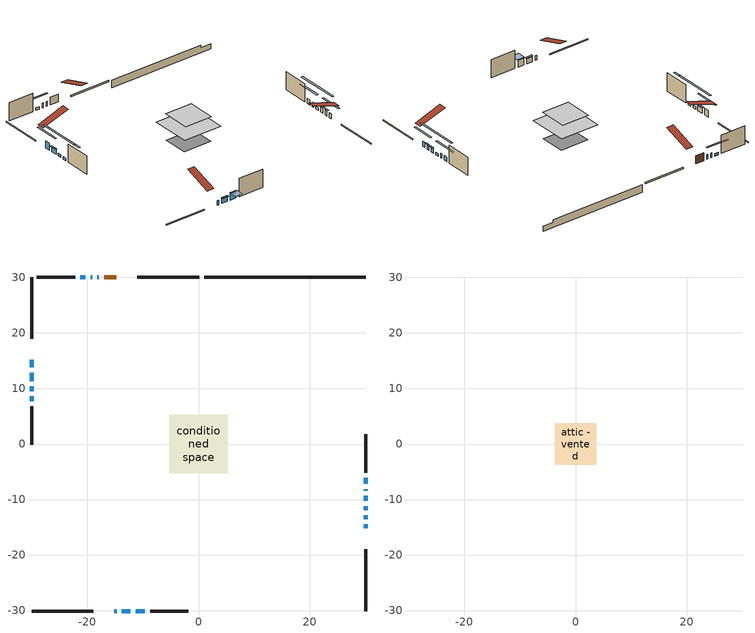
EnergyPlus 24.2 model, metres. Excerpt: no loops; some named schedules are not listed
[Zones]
conditioned space
 floor adiabatic (AdiabaticFloorConstruction): -5.31,-5.31 -5.31,5.31 5.31,5.31 5.31,-5.31 z3.66
 floor foundation (Slab1 construction): -3.87,-3.4 -3.87,3.4 3.87,3.4 3.87,-3.4 z-0.76
 wall outside (RimJoist1 construction): 0.09,30.08 -10.99,30.08 / -30.08,-30.08 -18.99,-30.08 / -30.08,30.08 -30.08,18.99 / 30.08,-30.08 30.08,-18.99 z1.22:1.52
 wall outside (AdiabaticWallConstruction 1): -14.78,30.08 -17,30.08 z1.22:3.25
 wall outside (AdiabaticWallConstruction): -15.21,-30.08 -14.71,-30.08 / 30.08,-8.42 30.08,-8.12 / -17.93,30.08 -18.23,30.08 / -19.16,30.08 -19.44,30.08 z1.22:2.44; -30.08,15.21 -30.08,13.79 z1.22:3.03; 30.08,-15.21 30.08,-14.5 / 30.08,-13.57 30.08,-12.86 / 30.08,-11.93 30.08,-11.17 / -13.79,-30.08 -12.26,-30.08 / -30.08,12.86 -30.08,11.34 z1.22:2.57; 30.08,-10.24 30.08,-9.35 / -30.08,10.41 -30.08,9.52 / -30.08,8.59 -30.08,7.7 z1.22:1.91; 30.08,-7.19 30.08,-6.1 z1.22:2.52; -20.37,30.08 -21.31,30.08 z1.22:1.88; -11.33,-30.08 -9.66,-30.08 z1.22:3.05
 wall outside (Wall1 construction): -22.24,30.08 -29.15,30.08 / -8.73,-30.08 -1.82,-30.08 / -30.08,6.77 -30.08,-0.15 / 30.08,-5.17 30.08,1.75 z1.22:6.1
 wall foundation (FoundationWall1 construction): 1.02,30.08,-0.76 1.02,30.08,1.22 27.18,30.08,1.22 27.18,30.08,0.59 30.08,30.08,0.59 30.08,30.08,-0.76
 window (WindowConstruction 9): -15.21,-30.08 -14.72,-30.08 z1.22:2.44
 window (WindowConstruction 3): -30.08,15.21 -30.08,13.79 z1.22:3.02
 window (WindowConstruction 4): 30.08,-15.21 30.08,-14.5 z1.22:2.57
 window (WindowConstruction 5): 30.08,-13.57 30.08,-12.86 z1.22:2.57
 window (WindowConstruction 6): 30.08,-11.93 30.08,-11.17 z1.22:2.57
 window (WindowConstruction 7): -13.79,-30.08 -12.26,-30.08 z1.22:2.57
 window (WindowConstruction 8): -30.08,12.86 -30.08,11.34 z1.22:2.57
 window (WindowConstruction 13): 30.08,-10.24 30.08,-9.35 z1.22:1.91
 window (WindowConstruction 10): 30.08,-8.42 30.08,-8.12 z1.22:2.44
 window (WindowConstruction 14): -30.08,10.41 -30.08,9.52 z1.22:1.91
 window (WindowConstruction 15): -30.08,8.59 -30.08,7.7 z1.22:1.91
 window (WindowConstruction 11): -17.93,30.08 -18.23,30.08 z1.22:2.44
 window (WindowConstruction 12): -19.16,30.08 -19.44,30.08 z1.22:2.44
 window (WindowConstruction): 30.08,-7.19 30.08,-6.1 z1.22:2.52
 window (WindowConstruction 1): -20.37,30.08 -21.31,30.08 z1.22:1.88
 window (WindowConstruction 2): -11.33,-30.08 -9.66,-30.08 z1.22:3.05
 door (Door): -14.78,30.08 -17,30.08 z1.22:3.25
 ceiling adiabatic (AdiabaticFloorConstruction): 5.31,-5.31 5.31,5.31 -5.31,5.31 -5.31,-5.31 z3.66
attic - vented
 floor to conditioned space (Floor1 construction Reversed): -3.75,-3.75 -3.75,3.75 3.75,3.75 3.75,-3.75 z6.1
 roof outside (Roof1 construction): -13.85,30.08,6.1 -13.85,22.77,8.53 -11.92,22.77,8.53 -11.92,30.08,6.1; -16.14,-30.08,6.1 -16.14,-22.77,8.53 -18.07,-22.77,8.53 -18.07,-30.08,6.1; -30.08,16.14,6.1 -22.77,16.14,8.53 -22.77,18.07,8.53 -30.08,18.07,6.1; 30.08,-16.14,6.1 22.77,-16.14,8.53 22.77,-18.07,8.53 30.08,-18.07,6.1
shading: -30.08,11.15 -30.08,17.85 -30.49,17.85 -30.49,11.15 z5.66; 30.08,-11.86 30.08,-17.85 30.49,-17.85 30.49,-11.86 z5.21; 30.08,-12.66 30.08,-13.77 30.49,-13.77 30.49,-12.66 z2.77; 30.08,-10.97 30.08,-12.13 30.49,-12.13 30.49,-10.97 z2.77; -12.06,-30.08 -13.99,-30.08 -13.99,-30.49 -12.06,-30.49 z2.77; -30.08,11.14 -30.08,13.06 -30.49,13.06 -30.49,11.14 z2.77; 30.08,-3.97 30.08,-15.62 30.49,-15.62 30.49,-3.97 z7.29; -30.08,4.14 -30.08,15.79 -30.49,15.79 -30.49,4.14 z7.29; -30.08,2.32 -30.08,13.97 -30.49,13.97 -30.49,2.32 z7.29; 30.08,-3.46 30.08,-9.83 30.49,-9.83 30.49,-3.46 z5.15; -23.95,30.08 -17.73,30.08 -17.73,30.49 -23.95,30.49 z4.52; -9.46,-30.08 -11.53,-30.08 -11.53,-32.21 -9.46,-32.21 z3.25
[Building]
Building 1: Terrain=Suburbs
[Site:Location]
London AP_ON: Latitude {deg}=43.03; Longitude {deg}=-81.15; Time Zone {hr}=-5; Elevation {m}=278; Keep Site Location Information=Yes
[Site:GroundTemperature:Shallow]
3.98693, 1.93205, 1.76749, 2.74264, 6.6573, 10.5537, 13.9317, 16.0716, 16.2534, 14.513, 11.2211, 7.44421
[Site:WaterMainsTemperature]
Calculation Method=Schedule; Temperature Schedule=mains temperature schedule
[Material] Roughness=Rough; Thermal Absorptance=0.9
Name | Thickness {m} | Conductivity {W/m-K} | Density {kg/m3} | Specific Heat {J/kg-K} | Solar Absorptance | Visible Absorptance
asphalt or fiberglass shingles | 0.00635 | 0.162714 | 1121.4 | 1465.45 | 0.4 | 0.4
ceiling loosefill ins | 0.0846667 | 0.0480833 | 16.02 | 1046.75 | 0.7 | 0.7
ceiling stud and cavity | 0.1397 | 0.881493 | 65.682 | 1177.47 | 0.7 | 0.7
concrete 4.0 in. | 0.1016 | 1.803125 | 2242.8 | 837.4 | 0.7 | 0.7
concrete 8.0 in. | 0.2032 | 1.803125 | 2242.8 | 837.4 | 0.7 | 0.7
door material | 0.04445 | 0.188738 | 512.64 | 1214.23 | 0.7 | 0.7
floor covering | 0.0127 | 0.0433444 | 54.468 | 1339.84 | 0.6 | 0.6
floor rigid ins; wall rigid ins | 0.512978 | 0.029427 | 32.04 | 1214.23 | 0.7 | 0.7
floor stud and cavity | 0.1397 | 1.75129 | 37.0049 | 1207.88 | 0.7 | 0.7
furniture material conditioned space 1 | 0.1524 | 0.115458 | 640.8 | 1214.23 | 0.6 | 0.6
gypsum board | 0.0127 | 0.160291 | 801 | 837.4 | 0.6 | 0.6
osb sheathing 0.5 in. | 0.0127 | 0.115458 | 512.64 | 1214.23 | 0.7 | 0.7
osb sheathing 0.75 in. | 0.01905 | 0.115458 | 512.64 | 1214.23 | 0.7 | 0.7
rim joist stud and cavity | 0.0508 | 0.194335 | 50.32683 | 1063.81 | 0.6 | 0.6
wall stud and cavity | 0.1397 | 1.417 | 139.0536 | 1170.24 | 0.7 | 0.7
wall stud and cavity 1 | 0.0889 | 0.380278 | 52.3479 | 1209.89 | 0.7 | 0.7
wall stud and cavity 2 | 0.0889 | 0.391764 | 83.0341 | 1211.67 | 0.7 | 0.7
wood siding | 0.0254 | 0.102417 | 544.68 | 1172.36 | 0.57 | 0.57
wood siding 1; wood siding 2; wood siding 3 | 0.0254 | 0.102417 | 544.68 | 1172.36 | 0.7 | 0.7
[WindowMaterial:SimpleGlazingSystem]
Name | U-Factor {W/m2-K} | Solar Heat Gain Coefficient
WindowMaterial | 3.28813 | 0.56
WindowMaterial 1 | 3.27223 | 0.48
WindowMaterial 10 | 5.00459 | 0.59
WindowMaterial 2 | 3.27507 | 0.51
WindowMaterial 3 | 3.27961 | 0.55
WindowMaterial 4 | 3.27848 | 0.52
WindowMaterial 5 | 3.27961 | 0.53
WindowMaterial 6 | 5.39637 | 0.69
WindowMaterial 7 | 5.19991 | 0.65
WindowMaterial 8 | 5.135751 | 0.64
WindowMaterial 9 | 2.55396 | 0.44
[Construction]
AdiabaticFloorConstruction: floor stud and cavity, floor rigid ins, osb sheathing 0.75 in., floor covering
AdiabaticWallConstruction: wood siding 2, wall rigid ins, wall stud and cavity 1, gypsum board
AdiabaticWallConstruction 1: wood siding 3, wall rigid ins, wall stud and cavity 1, gypsum board
Door: door material
Floor1 construction Reversed: gypsum board, ceiling stud and cavity, ceiling loosefill ins
FoundationWall1 construction: concrete 8.0 in.
furniture construction conditioned space 1: furniture material conditioned space 1
PartitionWallConstruction: gypsum board, wall stud and cavity 2, gypsum board
RimJoist1 construction: wood siding 1, rim joist stud and cavity
Roof1 construction: asphalt or fiberglass shingles
Slab1 construction: concrete 4.0 in.
Wall1 construction: wood siding, osb sheathing 0.5 in., wall stud and cavity, gypsum board
WindowConstruction: WindowMaterial
WindowConstruction 1: WindowMaterial 1
WindowConstruction 10; WindowConstruction 11: WindowMaterial 7
WindowConstruction 12: WindowMaterial 8
WindowConstruction 13; WindowConstruction 14: WindowMaterial 9
WindowConstruction 15: WindowMaterial 10
WindowConstruction 2: WindowMaterial 2
WindowConstruction 3: WindowMaterial 3
WindowConstruction 4; WindowConstruction 5: WindowMaterial 4
WindowConstruction 6; WindowConstruction 7; WindowConstruction 8: WindowMaterial 5
WindowConstruction 9: WindowMaterial 6
[Zone] Multiplier=1; Part of Total Floor Area=Yes
Name | Volume {m3}
attic - vented | 22.2763
conditioned space | 421
[Space]
Name | Zone | Volume {m3}
attic - vented 1 | attic - vented | 22.2763
conditioned space 1 | conditioned space | 421
[ZoneInfiltration:EffectiveLeakageArea]
infil attic - vented 1: Zone or Space=attic - vented 1; Schedule=Always On Discrete; Effective Air Leakage Area {cm2}=2457.6; Stack Coefficient=0.000169432; Wind Coefficient=8.79463e-06
[ZoneMixing]
whole house fan mix: Zone or Space=attic - vented; Schedule=Always On Continuous; Design Flow Rate Calculation Method=Flow/Zone; Design Flow Rate {m3/s}=0; Source Zone or Space=conditioned space
[SurfaceProperty:ExposedFoundationPerimeter]
Slab1: Exposed Perimeter Calculation Method=TotalExposedPerimeter; Total Exposed Perimeter {m}=29.059
[InternalMass] Zone or ZoneList=conditioned space; Space or SpaceList=conditioned space 1
Name | Construction | Surface Area {m2}
furniture mass conditioned space 1 | furniture construction conditioned space 1 | 66.0801
partition wall mass | PartitionWallConstruction | 165.2
[Lights]
interior lighting: Zone or ZoneList or Space or SpaceList=conditioned space 1; Schedule=interior lighting schedule; Design Level Calculation Method=LightingLevel; Lighting Level {W}=343.2; Return Air Fraction=0; Fraction Radiant=0.6; Fraction Visible=0.2; Fraction Replaceable=1
[People]
occupants: Zone or ZoneList or Space or SpaceList=conditioned space 1; Number of People Schedule=occupants schedule; Number of People Calculation Method=People; Number of People=3; Fraction Radiant=0.314171; Sensible Heat Fraction=0.56303; Activity Level Schedule=occupants activity schedule; Carbon Dioxide Generation Rate {m3/s-W}=0; Enable ASHRAE 55 Comfort Warnings=No; Mean Radiant Temperature Calculation Type=EnclosureAveraged
[ElectricEquipment] Zone or ZoneList or Space or SpaceList=conditioned space 1; Design Level Calculation Method=EquipmentLevel
Name | Schedule | Design Level {W} | Fraction Latent | Fraction Radiant | Fraction Lost
clothes dryer | clothes dryer schedule | 140.772 | 0.015 | 0.081 | 0.85
clothes washer | clothes washer schedule | 32.1985 | 0.03 | 0.162 | 0.7
cooking range | cooking range schedule | 215.147 | 0.08 | 0.432 | 0.2
dishwasher | dishwasher schedule | 66.8632 | 0.3 | 0.18 | 0.4
fridge | fridge schedule | 72.9452 | 0 | 0.6 | 0
mech vent house fan | mech vent house fan schedule | 0 | 0 | 0 | 1
mech vent house fan cfis | mech vent house fan cfis schedule | 0 | 0 | 0 | 0
mech vent range fan 0 | mech vent range fan 0 schedule | 57 | 0 | 0 | 1
misc plug loads | misc plug loads schedule | 494.7 | 0.045 | 0.513 | 0.1
whole house fan | Always On Discrete | 0 | 0 | 0 | 1
[OtherEquipment] Zone or ZoneList or Space or SpaceList=conditioned space 1; Design Level Calculation Method=EquipmentLevel
Name | Fuel Type | Schedule | Design Level {W} | Fraction Latent | Fraction Radiant | Fraction Lost
clothes dryer 1 | Electricity | clothes dryer schedule | 0 | 0.015 | 0.081 | 0.85
cooking range 1 | Electricity | cooking range schedule | 0 | 0.08 | 0.432 | 0.2
general water use latent | None | general water use schedule | 62.594 | 1 | 0 | 0
general water use sensible | None | general water use schedule | -61.6891 | 0 | 0.6 | 0
mech vent house fan latent load | None | Always On Discrete | 0 | 1 | 0 | 0
mech vent house fan sensible load | None | Always On Discrete | 0 | 0 | 0 | 0
water heater energy adjustment1 | NaturalGas | Always On Discrete | 0.01 | 0 | 0 | 1
[ZoneInfiltration:DesignFlowRate] Zone or ZoneList or Space or SpaceList=conditioned space 1; Schedule=Always On Discrete; Design Flow Rate Calculation Method=Flow/Zone; Design Flow Rate {m3/s}=0
infil flow; natural vent flow; whole house fan flow
[AvailabilityManager:Scheduled]
central ac and furnace airloop Availability Manager: Schedule=Always On Discrete
[Foundation:Kiva]
Foundation Kiva 1: Initial Indoor Air Temperature {C}=18; Wall Height Above Grade {m}=1.22002; Wall Depth Below Slab {m}=0.2032
[Foundation:Kiva:Settings]
Soil Conductivity {W/m-K}=0.849921; Soil Density {kg/m3}=1842.3; Soil Specific Heat {J/kg-K}=418.7; Ground Solar Absorptivity=0.9; Ground Thermal Absorptivity=0.9; Ground Surface Roughness {m}=0.03; Far-Field Width {m}=40; Deep-Ground Boundary Condition=ZeroFlux; Deep-Ground Depth {m}=40; Minimum Cell Dimension {m}=0.2; Maximum Cell Growth Coefficient=3; Simulation Timestep=Timestep
[Exterior:Lights]
exterior lighting: Schedule=exterior lighting schedule; Design Level {W}=75.6
[EnergyManagementSystem:GlobalVariable]
central_ac_and_furnace_airloop_Fan_RTF
infil_program_Qfan
infil_program_Qinf
natural_vent_program_Qnv
natural_vent_program_Qwhf
[EnergyManagementSystem:Sensor]
Name | Output:Variable or Output:Meter Index Key | Output:Variable or Output:Meter
airflow_gain | infil flow | Infiltration Sensible Heat Gain Energy
airflow_gain_1 | natural vent flow | Infiltration Sensible Heat Gain Energy
airflow_gain_2 | whole house fan flow | Infiltration Sensible Heat Gain Energy
airflow_loss | infil flow | Infiltration Sensible Heat Loss Energy
airflow_loss_1 | natural vent flow | Infiltration Sensible Heat Loss Energy
airflow_loss_2 | whole house fan flow | Infiltration Sensible Heat Loss Energy
clg_load_cond |  | Cooling:EnergyTransfer:Zone:CONDITIONED SPACE
clg_sp_s; clg_sp_s_1 | cooling setpoint | Schedule Value
clothes_dryer_exhaust_0_sch_s | clothes dryer exhaust 0 schedule | Schedule Value
cool_season | cooling season schedule | Schedule Value
htg_load_cond |  | Heating:EnergyTransfer:Zone:CONDITIONED SPACE
htg_sp_s; htg_sp_s_1 | heating setpoint | Schedule Value
ig_ee_conv | clothes dryer | Electric Equipment Convective Heating Energy
ig_ee_conv_2 | cooking range | Electric Equipment Convective Heating Energy
ig_ee_conv_4 | fridge | Electric Equipment Convective Heating Energy
ig_ee_conv_5 | misc plug loads | Electric Equipment Convective Heating Energy
ig_ee_conv_6 | whole house fan | Electric Equipment Convective Heating Energy
ig_ee_rad | clothes dryer | Electric Equipment Radiant Heating Energy
ig_ee_rad_2 | cooking range | Electric Equipment Radiant Heating Energy
ig_ee_rad_4 | fridge | Electric Equipment Radiant Heating Energy
ig_ee_rad_5 | misc plug loads | Electric Equipment Radiant Heating Energy
ig_ee_rad_6 | whole house fan | Electric Equipment Radiant Heating Energy
ig_lgt_conv | interior lighting | Lights Convective Heating Energy
ig_lgt_rad | interior lighting | Lights Radiant Heating Energy
ig_lgt_vis | interior lighting | Lights Visible Radiation Heating Energy
ig_oe_conv | clothes dryer 1 | Other Equipment Convective Heating Energy
ig_oe_conv_1 | cooking range 1 | Other Equipment Convective Heating Energy
ig_oe_conv_2 | general water use latent | Other Equipment Convective Heating Energy
ig_oe_conv_3 | general water use sensible | Other Equipment Convective Heating Energy
ig_oe_conv_4 | water heater energy adjustment1 | Other Equipment Convective Heating Energy
ig_oe_rad | clothes dryer 1 | Other Equipment Radiant Heating Energy
ig_oe_rad_1 | cooking range 1 | Other Equipment Radiant Heating Energy
ig_oe_rad_2 | general water use latent | Other Equipment Radiant Heating Energy
ig_oe_rad_3 | general water use sensible | Other Equipment Radiant Heating Energy
ig_oe_rad_4 | water heater energy adjustment1 | Other Equipment Radiant Heating Energy
ig_ppl_conv | occupants | People Convective Heating Energy
ig_ppl_rad | occupants | People Radiant Heating Energy
im_conv | furniture mass conditioned space 1 | Surface Inside Face Convection Heat Gain Energy
im_conv_1 | partition wall mass | Surface Inside Face Convection Heat Gain Energy
im_ig | furniture mass conditioned space 1 | Surface Inside Face Internal Gains Radiation Heat Gain Energy
im_ig_1 | partition wall mass | Surface Inside Face Internal Gains Radiation Heat Gain Energy
im_lgt | furniture mass conditioned space 1 | Surface Inside Face Lights Radiation Heat Gain Energy
im_lgt_1 | partition wall mass | Surface Inside Face Lights Radiation Heat Gain Energy
im_sol | furniture mass conditioned space 1 | Surface Inside Face Solar Radiation Heat Gain Energy
im_sol_1 | partition wall mass | Surface Inside Face Solar Radiation Heat Gain Energy
im_surf | furniture mass conditioned space 1 | Surface Inside Face Net Surface Thermal Radiation Heat Gain Energy
im_surf_1 | partition wall mass | Surface Inside Face Net Surface Thermal Radiation Heat Gain Energy
mech_vent_range_fan_0_sch_s | mech vent range fan 0 schedule | Schedule Value
mv_conv | mech vent house fan | Electric Equipment Convective Heating Energy
mv_conv_1 | mech vent house fan cfis | Electric Equipment Convective Heating Energy
mv_conv_2 | mech vent range fan 0 | Electric Equipment Convective Heating Energy
mv_conv_3 | mech vent house fan latent load | Other Equipment Convective Heating Energy
mv_conv_4 | mech vent house fan sensible load | Other Equipment Convective Heating Energy
mv_rad | mech vent house fan | Electric Equipment Radiant Heating Energy
mv_rad_1 | mech vent house fan cfis | Electric Equipment Radiant Heating Energy
mv_rad_2 | mech vent range fan 0 | Electric Equipment Radiant Heating Energy
mv_rad_3 | mech vent house fan latent load | Other Equipment Radiant Heating Energy
mv_rad_4 | mech vent house fan sensible load | Other Equipment Radiant Heating Energy
natural_vent_s | natural vent schedule | Schedule Value
out_pb_s |  | Site Outdoor Air Barometric Pressure
out_wt_s |  | Site Outdoor Air Humidity Ratio
site_vw_s |  | Site Wind Speed
ss_back_out | Window1 | Surface Window Shortwave from Zone Back Out Window Heat Transfer Rate
ss_back_out_1 | Window10 | Surface Window Shortwave from Zone Back Out Window Heat Transfer Rate
ss_back_out_10 | Window21 | Surface Window Shortwave from Zone Back Out Window Heat Transfer Rate
ss_back_out_11 | Window3 | Surface Window Shortwave from Zone Back Out Window Heat Transfer Rate
ss_back_out_12 | Window4 | Surface Window Shortwave from Zone Back Out Window Heat Transfer Rate
ss_back_out_13 | Window5 | Surface Window Shortwave from Zone Back Out Window Heat Transfer Rate
ss_back_out_14 | Window6 | Surface Window Shortwave from Zone Back Out Window Heat Transfer Rate
ss_back_out_15 | Window7 | Surface Window Shortwave from Zone Back Out Window Heat Transfer Rate
ss_back_out_2 | Window12 | Surface Window Shortwave from Zone Back Out Window Heat Transfer Rate
ss_back_out_3 | Window13 | Surface Window Shortwave from Zone Back Out Window Heat Transfer Rate
ss_back_out_4 | Window14 | Surface Window Shortwave from Zone Back Out Window Heat Transfer Rate
ss_back_out_5 | Window15 | Surface Window Shortwave from Zone Back Out Window Heat Transfer Rate
ss_back_out_6 | Window17 | Surface Window Shortwave from Zone Back Out Window Heat Transfer Rate
ss_back_out_7 | Window19 | Surface Window Shortwave from Zone Back Out Window Heat Transfer Rate
ss_back_out_8 | Window2 | Surface Window Shortwave from Zone Back Out Window Heat Transfer Rate
ss_back_out_9 | Window20 | Surface Window Shortwave from Zone Back Out Window Heat Transfer Rate
ss_conv | Door1 | Surface Inside Face Convection Heat Gain Energy
ss_conv_1 | Window1 | Surface Inside Face Convection Heat Gain Energy
ss_conv_10 | Window20 | Surface Inside Face Convection Heat Gain Energy
ss_conv_11 | Window21 | Surface Inside Face Convection Heat Gain Energy
ss_conv_12 | Window3 | Surface Inside Face Convection Heat Gain Energy
ss_conv_13 | Window4 | Surface Inside Face Convection Heat Gain Energy
ss_conv_14 | Window5 | Surface Inside Face Convection Heat Gain Energy
ss_conv_15 | Window6 | Surface Inside Face Convection Heat Gain Energy
ss_conv_16 | Window7 | Surface Inside Face Convection Heat Gain Energy
ss_conv_2 | Window10 | Surface Inside Face Convection Heat Gain Energy
ss_conv_3 | Window12 | Surface Inside Face Convection Heat Gain Energy
ss_conv_4 | Window13 | Surface Inside Face Convection Heat Gain Energy
ss_conv_5 | Window14 | Surface Inside Face Convection Heat Gain Energy
ss_conv_6 | Window15 | Surface Inside Face Convection Heat Gain Energy
ss_conv_7 | Window17 | Surface Inside Face Convection Heat Gain Energy
ss_conv_8 | Window19 | Surface Inside Face Convection Heat Gain Energy
ss_conv_9 | Window2 | Surface Inside Face Convection Heat Gain Energy
ss_ig | Door1 | Surface Inside Face Internal Gains Radiation Heat Gain Energy
ss_ig_1 | Window1 | Surface Inside Face Internal Gains Radiation Heat Gain Energy
ss_ig_10 | Window20 | Surface Inside Face Internal Gains Radiation Heat Gain Energy
ss_ig_11 | Window21 | Surface Inside Face Internal Gains Radiation Heat Gain Energy
ss_ig_12 | Window3 | Surface Inside Face Internal Gains Radiation Heat Gain Energy
ss_ig_13 | Window4 | Surface Inside Face Internal Gains Radiation Heat Gain Energy
ss_ig_14 | Window5 | Surface Inside Face Internal Gains Radiation Heat Gain Energy
ss_ig_15 | Window6 | Surface Inside Face Internal Gains Radiation Heat Gain Energy
ss_ig_16 | Window7 | Surface Inside Face Internal Gains Radiation Heat Gain Energy
ss_ig_2 | Window10 | Surface Inside Face Internal Gains Radiation Heat Gain Energy
ss_ig_3 | Window12 | Surface Inside Face Internal Gains Radiation Heat Gain Energy
ss_ig_4 | Window13 | Surface Inside Face Internal Gains Radiation Heat Gain Energy
ss_ig_5 | Window14 | Surface Inside Face Internal Gains Radiation Heat Gain Energy
ss_ig_6 | Window15 | Surface Inside Face Internal Gains Radiation Heat Gain Energy
ss_ig_7 | Window17 | Surface Inside Face Internal Gains Radiation Heat Gain Energy
ss_ig_8 | Window19 | Surface Inside Face Internal Gains Radiation Heat Gain Energy
ss_ig_9 | Window2 | Surface Inside Face Internal Gains Radiation Heat Gain Energy
ss_lgt | Door1 | Surface Inside Face Lights Radiation Heat Gain Energy
ss_sol | Door1 | Surface Inside Face Solar Radiation Heat Gain Energy
ss_surf | Door1 | Surface Inside Face Net Surface Thermal Radiation Heat Gain Energy
ss_surf_1 | Window1 | Surface Inside Face Net Surface Thermal Radiation Heat Gain Energy
ss_surf_10 | Window20 | Surface Inside Face Net Surface Thermal Radiation Heat Gain Energy
ss_surf_11 | Window21 | Surface Inside Face Net Surface Thermal Radiation Heat Gain Energy
ss_surf_12 | Window3 | Surface Inside Face Net Surface Thermal Radiation Heat Gain Energy
ss_surf_13 | Window4 | Surface Inside Face Net Surface Thermal Radiation Heat Gain Energy
ss_surf_14 | Window5 | Surface Inside Face Net Surface Thermal Radiation Heat Gain Energy
ss_surf_15 | Window6 | Surface Inside Face Net Surface Thermal Radiation Heat Gain Energy
ss_surf_16 | Window7 | Surface Inside Face Net Surface Thermal Radiation Heat Gain Energy
ss_surf_2 | Window10 | Surface Inside Face Net Surface Thermal Radiation Heat Gain Energy
ss_surf_3 | Window12 | Surface Inside Face Net Surface Thermal Radiation Heat Gain Energy
ss_surf_4 | Window13 | Surface Inside Face Net Surface Thermal Radiation Heat Gain Energy
ss_surf_5 | Window14 | Surface Inside Face Net Surface Thermal Radiation Heat Gain Energy
ss_surf_6 | Window15 | Surface Inside Face Net Surface Thermal Radiation Heat Gain Energy
ss_surf_7 | Window17 | Surface Inside Face Net Surface Thermal Radiation Heat Gain Energy
ss_surf_8 | Window19 | Surface Inside Face Net Surface Thermal Radiation Heat Gain Energy
ss_surf_9 | Window2 | Surface Inside Face Net Surface Thermal Radiation Heat Gain Energy
ss_trans_in | Window1 | Surface Window Transmitted Solar Radiation Rate
ss_trans_in_1 | Window10 | Surface Window Transmitted Solar Radiation Rate
ss_trans_in_10 | Window21 | Surface Window Transmitted Solar Radiation Rate
ss_trans_in_11 | Window3 | Surface Window Transmitted Solar Radiation Rate
ss_trans_in_12 | Window4 | Surface Window Transmitted Solar Radiation Rate
ss_trans_in_13 | Window5 | Surface Window Transmitted Solar Radiation Rate
ss_trans_in_14 | Window6 | Surface Window Transmitted Solar Radiation Rate
ss_trans_in_15 | Window7 | Surface Window Transmitted Solar Radiation Rate
ss_trans_in_2 | Window12 | Surface Window Transmitted Solar Radiation Rate
ss_trans_in_3 | Window13 | Surface Window Transmitted Solar Radiation Rate
ss_trans_in_4 | Window14 | Surface Window Transmitted Solar Radiation Rate
ss_trans_in_5 | Window15 | Surface Window Transmitted Solar Radiation Rate
ss_trans_in_6 | Window17 | Surface Window Transmitted Solar Radiation Rate
ss_trans_in_7 | Window19 | Surface Window Transmitted Solar Radiation Rate
ss_trans_in_8 | Window2 | Surface Window Transmitted Solar Radiation Rate
ss_trans_in_9 | Window20 | Surface Window Transmitted Solar Radiation Rate
ss_trans_out | Window1 | Surface Inside Face Initial Transmitted Diffuse Transmitted Out Window Solar Radiation Rate
ss_trans_out_1 | Window10 | Surface Inside Face Initial Transmitted Diffuse Transmitted Out Window Solar Radiation Rate
ss_trans_out_10 | Window21 | Surface Inside Face Initial Transmitted Diffuse Transmitted Out Window Solar Radiation Rate
ss_trans_out_11 | Window3 | Surface Inside Face Initial Transmitted Diffuse Transmitted Out Window Solar Radiation Rate
ss_trans_out_12 | Window4 | Surface Inside Face Initial Transmitted Diffuse Transmitted Out Window Solar Radiation Rate
ss_trans_out_13 | Window5 | Surface Inside Face Initial Transmitted Diffuse Transmitted Out Window Solar Radiation Rate
ss_trans_out_14 | Window6 | Surface Inside Face Initial Transmitted Diffuse Transmitted Out Window Solar Radiation Rate
ss_trans_out_15 | Window7 | Surface Inside Face Initial Transmitted Diffuse Transmitted Out Window Solar Radiation Rate
ss_trans_out_2 | Window12 | Surface Inside Face Initial Transmitted Diffuse Transmitted Out Window Solar Radiation Rate
ss_trans_out_3 | Window13 | Surface Inside Face Initial Transmitted Diffuse Transmitted Out Window Solar Radiation Rate
ss_trans_out_4 | Window14 | Surface Inside Face Initial Transmitted Diffuse Transmitted Out Window Solar Radiation Rate
ss_trans_out_5 | Window15 | Surface Inside Face Initial Transmitted Diffuse Transmitted Out Window Solar Radiation Rate
